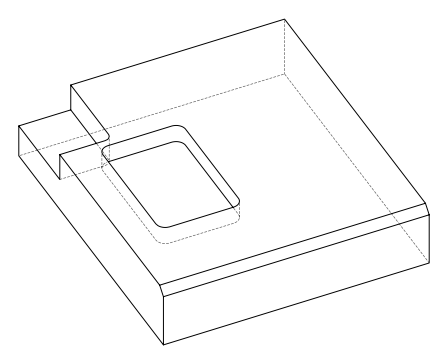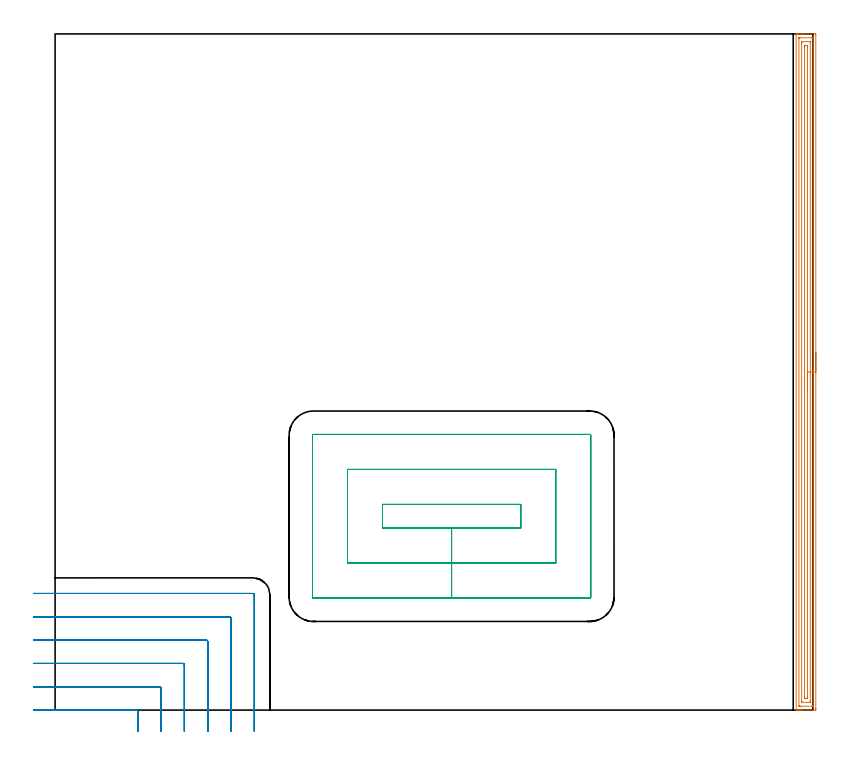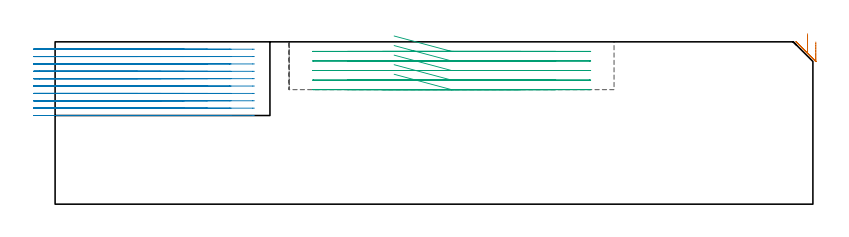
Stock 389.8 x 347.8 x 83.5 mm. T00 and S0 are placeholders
(PLAN: 3 operations, 2 tool changes, 38.2 min)
(1 AREA_MILL | FG_CHAMFER_SURFACE | UGT0205_001 | 11.35 min | 17739 mm3)
(2 MILL_CORNER_NOTCH_RECTANGULAR | CORNER_NOTCH_RECTANGULAR | NXT0201_012 | Follow Part, ap 4, ae 75% | 16.55 min | 284178 mm3)
(3 MILL_RECTANGULAR_POCKET | POCKET_RECTANGULAR_STRAIGHT | UGT0201_106 | Follow Part, ap 6, ae 75% | 10.31 min | 441558 mm3)
(TOOL UGT0205_001 | Chamfer Mill 20 x 3 x 45 deg. | D20 FL50 Z2)
(TOOL NXT0201_012 | ENDMILL 16mm [2P460-1600-NA 1630] | D16 FL38 Z6)
(TOOL UGT0201_106 | End Mill 24 mm | D24 FL25 Z2)
(OP 1 AREA_MILL)
G17 G21 G94 G90
T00 M6
G54
G17 G0 G90 X391.3 Y183.9 S1061 M3
G43 Z93.5 H0
Z83.4
G94 G1 Y183.862 Z82.528 F250.
Y183.748 Z81.664
Y183.559 Z80.812
Y183.297 Z79.98
Y182.963 Z79.174
Y182.56 Z78.4
Y182.091 Z77.664
Y181.56 Z76.972
Y180.971 Z76.329
Y180.328 Z75.74
Y179.636 Z75.209
Y178.9 Z74.74
Y178.126 Z74.337
Y177.32 Z74.003
Y176.488 Z73.741
Y175.636 Z73.552
Y174.772 Z73.438
Y173.9 Z73.4
Y0.616
X391.298 Y0.314 Z73.401
X391.292 Y0.01 Z73.406
X390.984 Y0. Z73.713
X384.467 Z80.228
X383.914 Z80.783
X383.575 Z81.121
X383.022 Z81.674
X382.684 Z82.011
X381.65 Z83.05
X381.256 Z83.436
X381.2 Z83.49
X381.199 Y0.004 Z83.491
X381.2 Y0.169 Z83.5
X381.202 Y347.629 Z83.498
X381.2 Y347.711 Z83.495
X381.207 Y347.79 Z83.484
X381.235 Y347.798 Z83.456
X381.256 Y347.8 Z83.436
X381.646 Z83.053
X382.007 Z82.692
X382.684 Z82.011
X383.914 Z80.783
X384.467 Z80.228
X385.082 Z79.613
X390.985 Y347.799 Z73.712
X391.292 Y347.79 Z73.406
X391.299 Y347.484 Z73.399
X391.3 Y173.9 Z73.4
X389.886 Z74.814
X389.885 Y2.263 Z74.815
X389.882 Y2.124 Z74.818
X389.879 Y2.032 Z74.821
X389.873 Y2.008 Z74.827
X389.865 Y2.007 Z74.835
X389.816 Y2.004 Z74.884
X389.326 Y2. Z75.374
X383.575 Z81.125
X383.084 Y2.002 Z81.616
X382.684 Y2.008 Z82.016
X382.633 Y2.01 Z82.067
X382.621 Y2.194 Z82.079
X382.616 Y2.333 Z82.084
X382.615 Y2.403 Z82.085
X382.617 Y345.533 Z82.083
X382.62 Y345.668 Z82.08
X382.623 Y345.757 Z82.077
X382.627 Y345.792 Z82.073
X382.635 Y345.793 Z82.065
X382.684 Y345.796 Z82.016
X383.174 Y345.8 Z81.526
X388.925 Z75.775
X389.416 Y345.799 Z75.284
X389.816 Y345.792 Z74.884
X389.867 Y345.79 Z74.833
X389.879 Y345.606 Z74.821
X389.884 Y345.467 Z74.816
X389.885 Y345.397 Z74.815
X389.886 Y173.9 Z74.814
X388.472 Z76.228
X388.471 Y4.643 Z76.229
X388.47 Y4.189 Z76.23
X388.467 Y4.08 Z76.233
X388.465 Y4.027 Z76.235
X388.459 Y4.01 Z76.241
X388.41 Y4.007 Z76.29
X388.221 Y4.001 Z76.479
X384.278 Z80.422
X384.153 Y4.004 Z80.547
X384.053 Y4.009 Z80.647
X384.034 Y4.013 Z80.666
X384.032 Y4.019 Z80.668
X384.03 Y4.043 Z80.67
X384.029 Y4.189 Z80.671
X384.031 Y343.155 Z80.669
X384.032 Y343.611 Z80.668
X384.034 Y343.72 Z80.666
X384.037 Y343.772 Z80.663
X384.041 Y343.79 Z80.659
X384.09 Y343.793 Z80.61
X384.279 Y343.799 Z80.421
X388.222 Z76.478
X388.347 Y343.797 Z76.353
X388.447 Y343.791 Z76.253
X388.466 Y343.787 Z76.234
X388.468 Y343.781 Z76.232
X388.47 Y343.757 Z76.23
X388.471 Y343.611 Z76.229
X388.472 Y173.9 Z76.228
X387.057 Z77.643
Y6.869
X387.052 Y6.065 Z77.648
X387.051 Y6.015 Z77.649
X387.008 Y6.01 Z77.692
X386.9 Y6.005 Z77.8
X386.683 Y6.002 Z78.017
X386.225 Y6. Z78.475
X385.806 Y6.002 Z78.894
X385.596 Y6.005 Z79.104
X385.492 Y6.009 Z79.208
X385.45 Y6.013 Z79.25
X385.443 Y6.869 Z79.257
X385.445 Y340.931 Z79.255
X385.45 Y341.733 Z79.25
X385.451 Y341.783 Z79.249
X385.492 Y341.79 Z79.208
X385.6 Y341.794 Z79.1
X385.816 Y341.798 Z78.884
X386.275 Y341.8 Z78.425
X386.694 Y341.798 Z78.006
X386.904 Y341.795 Z77.796
X387.008 Y341.791 Z77.692
X387.05 Y341.787 Z77.65
X387.057 Y340.931 Z77.643
Y173.9
Y173.028 Z77.681
Y172.163 Z77.795
Y171.312 Z77.983
Y170.48 Z78.246
Y169.674 Z78.58
Y168.9 Z78.982
Y168.164 Z79.451
Y167.472 Z79.982
Y166.829 Z80.572
Y166.24 Z81.215
Y165.708 Z81.907
Y165.24 Z82.643
Y164.837 Z83.416
Y164.503 Z84.222
Y164.241 Z85.054
Y164.052 Z85.906
Y163.938 Z86.771
Y163.9 Z87.643
G0 Z93.5
M5
M2
(OP 2 MILL_CORNER_NOTCH_RECTANGULAR)
G17 G21 G94 G90
T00 M6
G54
G17 G0 G90 X42.5 Y-11. S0 M3
G43 Z93.5 H1
Z79.71
G94 G1 Y-8. F250.
Y-0.794 F500.
G3 X41.706 Y0. R0.8
G1 X-8.
X-11. F250.
G0 Z93.5
X54.5 Y-11.
Z79.71
G1 Y-8.
Y11.205 F500.
G3 X53.705 Y12. R0.8
G1 X-8.
X-11. F250.
G0 Z93.5
X66.5 Y-11.
Z79.71
G1 Y-8.
Y23.205 F500.
G3 X65.705 Y24. R0.8
G1 X-8.
X-11. F250.
G0 Z93.5
X78.5 Y-11.
Z79.71
G1 Y-8.
Y35.205 F500.
G3 X77.705 Y36. R0.8
G1 X-8.
X-11. F250.
G0 Z93.5
X90.5 Y-11.
Z79.71
G1 Y-8.
Y47.204 F500.
G3 X89.704 Y48. R0.8
G1 X-8.
X-11. F250.
G0 Z93.5
X102.5 Y-11.
Z79.71
G1 Y-8.
Y59.2 F500.
G3 X101.7 Y60. R0.8
G1 X-8.
X-11. F250.
G0 Z93.5
X42.5 Y-11.
Z75.92
G1 Y-8.
Y-0.794 F500.
G3 X41.705 Y0. R0.8
G1 X-8.
X-11. F250.
G0 Z93.5
X54.5 Y-11.
Z75.92
G1 Y-8.
Y11.205 F500.
G3 X53.705 Y12. R0.8
G1 X-8.
X-11. F250.
G0 Z93.5
X66.5 Y-11.
Z75.92
G1 Y-8.
Y23.205 F500.
G3 X65.705 Y24. R0.8
G1 X-8.
X-11. F250.
G0 Z93.5
X78.5 Y-11.
Z75.92
G1 Y-8.
Y35.205 F500.
G3 X77.705 Y36. R0.8
G1 X-8.
X-11. F250.
G0 Z93.5
X90.5 Y-11.
Z75.92
G1 Y-8.
Y47.204 F500.
G3 X89.704 Y48. R0.8
G1 X-8.
X-11. F250.
G0 Z93.5
X102.5 Y-11.
Z75.92
G1 Y-8.
Y59.2 F500.
G3 X101.7 Y60. R0.8
G1 X-8.
X-11. F250.
G0 Z93.5
X42.5 Y-11.
Z72.13
G1 Y-8.
Y-0.794 F500.
G3 X41.705 Y0. R0.8
G1 X-8.
X-11. F250.
G0 Z93.5
X54.5 Y-11.
Z72.13
G1 Y-8.
Y11.205 F500.
G3 X53.705 Y12. R0.8
G1 X-8.
X-11. F250.
G0 Z93.5
X66.5 Y-11.
Z72.13
G1 Y-8.
Y23.205 F500.
G3 X65.705 Y24. R0.8
G1 X-8.
X-11. F250.
G0 Z93.5
X78.5 Y-11.
Z72.13
G1 Y-8.
Y35.205 F500.
G3 X77.705 Y36. R0.8
G1 X-8.
X-11. F250.
G0 Z93.5
X90.5 Y-11.
Z72.13
G1 Y-8.
Y47.204 F500.
G3 X89.704 Y48. R0.8
G1 X-8.
X-11. F250.
G0 Z93.5
X102.5 Y-11.
Z72.13
G1 Y-8.
Y59.2 F500.
G3 X101.7 Y60. R0.8
G1 X-8.
X-11. F250.
G0 Z93.5
X42.5 Y-11.
Z68.34
G1 Y-8.
Y-0.794 F500.
G3 X41.705 Y0. R0.8
G1 X-8.
X-11. F250.
G0 Z93.5
X54.5 Y-11.
Z68.34
G1 Y-8.
Y11.205 F500.
G3 X53.705 Y12. R0.8
G1 X-8.
X-11. F250.
G0 Z93.5
X66.5 Y-11.
Z68.34
G1 Y-8.
Y23.205 F500.
G3 X65.705 Y24. R0.8
G1 X-8.
X-11. F250.
G0 Z93.5
X78.5 Y-11.
Z68.34
G1 Y-8.
Y35.205 F500.
G3 X77.705 Y36. R0.8
G1 X-8.
X-11. F250.
G0 Z93.5
X90.5 Y-11.
Z68.34
G1 Y-8.
Y47.204 F500.
G3 X89.704 Y48. R0.8
G1 X-8.
X-11. F250.
G0 Z93.5
X102.5 Y-11.
Z68.34
G1 Y-8.
Y59.2 F500.
G3 X101.7 Y60. R0.8
G1 X-8.
X-11. F250.
G0 Z93.5
X42.5 Y-11.
Z64.55
G1 Y-8.
Y-0.794 F500.
G3 X41.705 Y0. R0.8
G1 X-8.
X-11. F250.
G0 Z93.5
X54.5 Y-11.
Z64.55
G1 Y-8.
Y11.205 F500.
G3 X53.705 Y12. R0.8
G1 X-8.
X-11. F250.
G0 Z93.5
X66.5 Y-11.
Z64.55
G1 Y-8.
Y23.205 F500.
G3 X65.705 Y24. R0.8
G1 X-8.
X-11. F250.
G0 Z93.5
X78.5 Y-11.
Z64.55
G1 Y-8.
Y35.205 F500.
G3 X77.705 Y36. R0.8
G1 X-8.
X-11. F250.
G0 Z93.5
X90.5 Y-11.
Z64.55
G1 Y-8.
Y47.204 F500.
G3 X89.704 Y48. R0.8
G1 X-8.
X-11. F250.
G0 Z93.5
X102.5 Y-11.
Z64.55
G1 Y-8.
Y59.2 F500.
G3 X101.7 Y60. R0.8
G1 X-8.
X-11. F250.
G0 Z93.5
X42.5 Y-11.
Z60.76
G1 Y-8.
Y-0.794 F500.
G3 X41.705 Y0. R0.8
G1 X-8.
X-11. F250.
G0 Z93.5
X54.5 Y-11.
Z60.76
G1 Y-8.
Y11.205 F500.
G3 X53.705 Y12. R0.8
G1 X-8.
X-11. F250.
G0 Z93.5
X66.5 Y-11.
Z60.76
G1 Y-8.
Y23.205 F500.
G3 X65.705 Y24. R0.8
G1 X-8.
X-11. F250.
G0 Z93.5
X78.5 Y-11.
Z60.76
G1 Y-8.
Y35.205 F500.
G3 X77.705 Y36. R0.8
G1 X-8.
X-11. F250.
G0 Z93.5
X90.5 Y-11.
Z60.76
G1 Y-8.
Y47.204 F500.
G3 X89.704 Y48. R0.8
G1 X-8.
X-11. F250.
G0 Z93.5
X102.5 Y-11.
Z60.76
G1 Y-8.
Y59.2 F500.
G3 X101.7 Y60. R0.8
G1 X-8.
X-11. F250.
G0 Z93.5
X42.5 Y-11.
Z56.97
G1 Y-8.
Y-0.794 F500.
G3 X41.705 Y0. R0.8
G1 X-8.
X-11. F250.
G0 Z93.5
X54.5 Y-11.
Z56.97
G1 Y-8.
Y11.205 F500.
G3 X53.705 Y12. R0.8
G1 X-8.
X-11. F250.
G0 Z93.5
X66.5 Y-11.
Z56.97
G1 Y-8.
Y23.205 F500.
G3 X65.705 Y24. R0.8
G1 X-8.
X-11. F250.
G0 Z93.5
X78.5 Y-11.
Z56.97
G1 Y-8.
Y35.205 F500.
G3 X77.705 Y36. R0.8
G1 X-8.
X-11. F250.
G0 Z93.5
X90.5 Y-11.
Z56.97
G1 Y-8.
Y47.204 F500.
G3 X89.704 Y48. R0.8
G1 X-8.
X-11. F250.
G0 Z93.5
X102.5 Y-11.
Z56.97
G1 Y-8.
Y59.2 F500.
G3 X101.7 Y60. R0.8
G1 X-8.
X-11. F250.
G0 Z93.5
X42.5 Y-11.
Z53.18
G1 Y-8.
Y-0.794 F500.
G3 X41.705 Y0. R0.8
G1 X-8.
X-11. F250.
G0 Z93.5
X54.5 Y-11.
Z53.18
G1 Y-8.
Y11.205 F500.
G3 X53.705 Y12. R0.8
G1 X-8.
X-11. F250.
G0 Z93.5
X66.5 Y-11.
Z53.18
G1 Y-8.
Y23.205 F500.
G3 X65.705 Y24. R0.8
G1 X-8.
X-11. F250.
G0 Z93.5
X78.5 Y-11.
Z53.18
G1 Y-8.
Y35.205 F500.
G3 X77.705 Y36. R0.8
G1 X-8.
X-11. F250.
G0 Z93.5
X90.5 Y-11.
Z53.18
G1 Y-8.
Y47.204 F500.
G3 X89.704 Y48. R0.8
G1 X-8.
X-11. F250.
G0 Z93.5
X102.5 Y-11.
Z53.18
G1 Y-8.
Y59.2 F500.
G3 X101.7 Y60. R0.8
G1 X-8.
X-11. F250.
G0 Z93.5
X42.5 Y-11.
Z49.39
G1 Y-8.
Y-0.794 F500.
G3 X41.705 Y0. R0.8
G1 X-8.
X-11. F250.
G0 Z93.5
X54.5 Y-11.
Z49.39
G1 Y-8.
Y11.205 F500.
G3 X53.705 Y12. R0.8
G1 X-8.
X-11. F250.
G0 Z93.5
X66.5 Y-11.
Z49.39
G1 Y-8.
Y23.205 F500.
G3 X65.705 Y24. R0.8
G1 X-8.
X-11. F250.
G0 Z93.5
X78.5 Y-11.
Z49.39
G1 Y-8.
Y35.205 F500.
G3 X77.705 Y36. R0.8
G1 X-8.
X-11. F250.
G0 Z93.5
X90.5 Y-11.
Z49.39
G1 Y-8.
Y47.204 F500.
G3 X89.704 Y48. R0.8
G1 X-8.
X-11. F250.
G0 Z93.5
X102.5 Y-11.
Z49.39
G1 Y-8.
Y59.2 F500.
G3 X101.7 Y60. R0.8
G1 X-8.
X-11. F250.
G0 Z93.5
X42.5 Y-11.
Z45.6
G1 Y-8.
Y-0.794 F500.
G3 X41.705 Y0. R0.8
G1 X-8.
X-11. F250.
G0 Z93.5
X54.5 Y-11.
Z45.6
G1 Y-8.
Y11.205 F500.
G3 X53.705 Y12. R0.8
G1 X-8.
X-11. F250.
G0 Z93.5
X66.5 Y-11.
Z45.6
G1 Y-8.
Y23.205 F500.
G3 X65.705 Y24. R0.8
G1 X-8.
X-11. F250.
G0 Z93.5
X78.5 Y-11.
Z45.6
G1 Y-8.
Y35.205 F500.
G3 X77.705 Y36. R0.8
G1 X-8.
X-11. F250.
G0 Z93.5
X90.5 Y-11.
Z45.6
G1 Y-8.
Y47.204 F500.
G3 X89.704 Y48. R0.8
G1 X-8.
X-11. F250.
G0 Z93.5
X102.5 Y-11.
Z45.6
G1 Y-8.
Y59.2 F500.
G3 X101.7 Y60. R0.8
G1 X-8.
X-11. F250.
G0 Z93.5
M5
M2
(OP 3 MILL_RECTANGULAR_POCKET)
G17 G21 G94 G90
T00 M6
G54
G17 G0 G90 X174.392 Y93.6 S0 M3
G43 Z93.5 H0
Z86.5
G94 G1 X203.95 Z78.58 F250.
X239.5 F500.
Y105.8
X168.4
Y93.6
X203.95
Y75.6
X257.5
Y123.8
X150.4
Y75.6
X203.95
Y57.6
X275.
G3 X275.5 Y58.1 R0.5
G1 Y141.3
G3 X275. Y141.8 R0.5
G1 X132.9
G3 X132.4 Y141.3 R0.5
G1 Y58.1
G3 X132.9 Y57.6 R0.5
G1 X203.95
X204.95
G0 X174.392 Y93.6 Z81.58
G1 X203.95 Z73.66 F250.
X239.5 F500.
Y105.8
X168.4
Y93.6
X203.95
Y75.6
X257.5
Y123.8
X150.4
Y75.6
X203.95
Y57.6
X275.
G3 X275.5 Y58.1 R0.5
G1 Y141.3
G3 X275. Y141.8 R0.5
G1 X132.9
G3 X132.4 Y141.3 R0.5
G1 Y58.1
G3 X132.9 Y57.6 R0.5
G1 X203.95
X204.95
G0 X174.392 Y93.6 Z76.66
G1 X203.95 Z68.74 F250.
X239.5 F500.
Y105.8
X168.4
Y93.6
X203.95
Y75.6
X257.5
Y123.8
X150.4
Y75.6
X203.95
Y57.6
X275.
G3 X275.5 Y58.1 R0.5
G1 Y141.3
G3 X275. Y141.8 R0.5
G1 X132.9
G3 X132.4 Y141.3 R0.5
G1 Y58.1
G3 X132.9 Y57.6 R0.5
G1 X203.95
X204.95
G0 X174.392 Y93.6 Z71.74
G1 X203.95 Z63.82 F250.
X239.5 F500.
Y105.8
X168.4
Y93.6
X203.95
Y75.6
X257.5
Y123.8
X150.4
Y75.6
X203.95
Y57.6
X275.
G3 X275.5 Y58.1 R0.5
G1 Y141.3
G3 X275. Y141.8 R0.5
G1 X132.9
G3 X132.4 Y141.3 R0.5
G1 Y58.1
G3 X132.9 Y57.6 R0.5
G1 X203.95
X204.95
G0 X174.392 Y93.6 Z66.82
G1 X203.95 Z58.9 F250.
X239.5 F500.
Y105.8
X168.4
Y93.6
X203.95
Y75.6
X257.5
Y123.8
X150.4
Y75.6
X203.95
Y57.6
X275.
G3 X275.5 Y58.1 R0.5
G1 Y141.3
G3 X275. Y141.8 R0.5
G1 X132.9
G3 X132.4 Y141.3 R0.5
G1 Y58.1
G3 X132.9 Y57.6 R0.5
G1 X203.95
X204.95
G0 Z93.5
M5
M2
